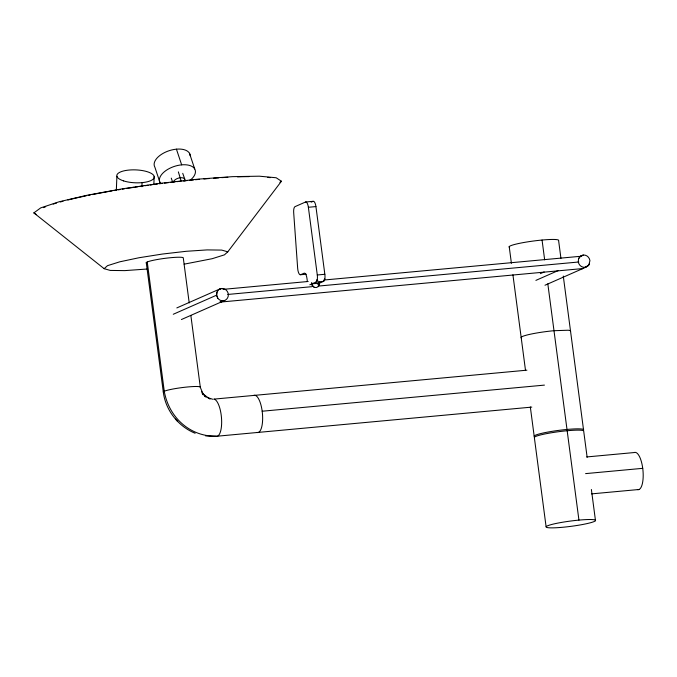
<?xml version="1.0" encoding="UTF-8"?>
<svg xmlns="http://www.w3.org/2000/svg" width="677" height="677" viewBox="0 0 677 677"><rect width="100%" height="100%" fill="white"/><g stroke="black" fill="none" stroke-linecap="round" stroke-linejoin="round"><path stroke-width="1.02" d="M116.317 190.542L116.901 176.291M141.908 186.717L142.068 182.646M153.84 184.559L154.17 176.409M217.774 298.185L216.589 295.18L216.97 292.032L218.815 289.578L221.624 288.487A6.245 5.831 66.2 0 1 228.056 293.039A6.245 5.831 66.2 0 1 225.196 300.241A6.245 5.831 66.2 0 1 217.774 298.185L216.589 295.18L216.97 292.032M306.292 274.202L300.63 274.727A6.245 2.124 84.7 0 1 297.668 268.388L293.683 212.62A6.245 2.124 84.7 0 1 295.02 206.646L305.522 202.017A6.245 2.124 84.7 0 1 308.373 207.28L317.285 274.989A6.245 2.124 84.7 0 1 317.259 279.601L316.057 282.038L309.829 284.789M319.053 285.279L319.036 282.224L319.053 285.279A4.037 3.774 66.2 0 1 312.004 284.966L311.733 282.901L312.004 284.966L314.086 287.217M305.522 202.017L313.087 201.323A6.245 2.124 84.7 0 1 315.931 206.578L324.842 274.287A6.245 2.124 84.7 0 1 324.825 278.907L323.623 281.344L317.386 284.086M578.623 258.58L578.251 261.728A6.245 5.831 66.2 0 0 584.903 267.339L588.804 265.156L589.938 260.645A6.245 5.831 66.2 0 0 583.286 255.034L580.468 256.126L578.623 258.58L580.468 256.126L583.286 255.034M316.557 281.598L317.259 279.601M324.122 280.896L324.825 278.907M589.565 263.793L587.721 266.247L584.903 267.339M184.144 264.165L212.189 258.699L224.434 254.848L227.777 251.827L281.446 181.233L276.182 177.763L259.325 176.189L232.507 176.655L198.361 179.126L160.237 183.34L121.852 188.908L86.978 195.272L59.017 201.805L40.713 207.881L33.85 212.891L104.156 268.684L110.224 270.428L124.78 270.614L147.603 268.997M104.156 268.684L107.499 265.672L119.736 261.821L139.022 257.742L162.404 254.044L186.327 251.294L207.154 249.906L221.709 250.092L227.777 251.827M279.914 182.341L281.446 181.233M311.175 202.161L313.087 201.323M176.824 307.925L220.143 288.834M173.27 314.272L216.589 295.18M181.411 319.536L224.73 300.444M300.63 274.727L304.125 273.186A6.245 2.124 84.7 0 1 306.969 278.442L307.375 281.522M540.348 273.643L544.164 271.959M535.888 280.388L558.034 270.631M544.993 285.229L586.392 266.992M218.815 289.578L221.624 288.487M308.373 207.28L315.931 206.578M317.285 274.989L324.842 274.287M222.995 289.375L308.179 281.488M323.953 280.033L579.52 256.388M316.057 282.038L323.623 281.344M311.987 283.832L319.544 283.138M227.717 294.461L311.809 286.684M318.114 286.1L578.784 261.991M221.235 302.001L582.821 268.557M213.712 399.142L526.901 370.175M262.177 411.227L544.435 385.111M531.767 407.105L217.52 436.174C190.372 437.308 168.81 417.464 164.266 391.255L147.248 261.991M586.722 456.941L634.188 452.549A18.736 6.372 84.7 0 1 642.998 470.76A18.736 6.372 84.7 0 1 637.387 489.556M585.605 473.612L642.727 468.332M591.58 493.88L639.054 489.488M205.664 435.929L215.861 436.242A18.736 6.372 84.7 0 0 221.616 419.884A18.736 6.372 84.7 0 0 214.321 399.176M206.832 397.348L212.663 399.244M195.137 433.263C178.178 426.392 165.459 410.118 163.284 391.898L146.266 262.634M33.85 212.891L36.482 214.626M220.11 301.629L220.685 302.027A6.245 2.124 84.7 0 0 222.149 300.732M210.056 399.125L203.058 394.022L200.324 387.371L190.855 315.44M204.302 395.486L205.537 396.95L201.712 391.78M175.571 419.046L177.712 421.585M163.563 392.381L163.284 391.898L164.266 391.255A18.736 1.989 -7.5 0 1 185.574 387.176A18.736 1.989 -7.5 0 1 200.324 387.371M202.084 393.041L202.998 394.725M182.739 173.329L184.804 179.193M178.356 171.873L181.004 180.615M171.256 178.127L172.627 182.028M189.492 153.281L194.722 168.971M176.426 149.16L181.656 164.85M560.945 258.335L558.61 240.623A24.973 2.657 -7.5 0 0 532.486 241.147A24.973 2.657 -7.5 0 0 509.586 247.308M563.281 276.047L583.557 430.013A24.973 2.657 -7.5 0 0 557.433 430.547A24.973 2.657 -7.5 0 0 534.525 436.699M587.137 457.28L583.718 431.3A24.973 2.657 -7.5 0 0 560.835 431.418A24.973 2.657 -7.5 0 0 534.322 437.342L546.094 526.706M591.385 489.496L595.489 520.672A24.973 2.657 -7.5 0 1 556.875 527.713A24.973 2.657 -7.5 0 1 560.014 522.686A24.973 2.657 -7.5 0 1 595.489 520.672M542.057 240.047L544.663 259.85M547.82 283.815L578.937 520.105M509.214 246.656L511.414 263.328M512.921 274.794L525.53 370.573M530.328 406.953L534.161 436.047M189.213 302.932L183.306 258.106A18.736 1.989 -7.5 0 0 163.716 258.504A18.736 1.989 -7.5 0 0 146.545 263.116M316.954 279.973A4.037 3.774 66.2 0 1 317.818 280.532M190.22 155.778A18.736 9.977 -18.4 0 0 169.394 150.624A18.736 9.977 -18.4 0 0 154.855 167.134L160.085 182.824A18.736 9.977 -18.4 0 1 169.385 168.48A18.736 9.977 -18.4 0 1 191.938 166.39A18.736 9.977 -18.4 0 1 190.465 180.014M521.527 337.958A24.973 2.657 -7.5 0 1 553.998 330.706L568.147 330.232A24.973 2.657 -7.5 0 1 570.55 331.273M581.196 256.245A6.245 2.124 84.7 0 1 581.755 256.219M583.32 268.109A6.245 2.124 84.7 0 1 582.262 268.574M173.21 182.13A6.245 3.495 -19.4 0 1 180.42 177.729A6.245 3.495 -19.4 0 1 184.906 181.047M253.638 395.453A18.736 6.372 84.7 0 1 262.448 413.655A18.736 6.372 84.7 0 1 256.837 432.451M43.497 207.619A121.902 12.956 -7.5 0 1 45.723 206.697M53.195 204.082A121.902 12.956 -7.5 0 1 56.521 203.066M60.27 201.991A121.902 12.956 -7.5 0 1 63.012 201.247M67.903 199.986A121.902 12.956 -7.5 0 1 78.667 197.447M79.581 197.244A121.902 12.956 -7.5 0 1 86.258 195.814M88.247 195.399A121.902 12.956 -7.5 0 1 90.261 194.984M92.309 194.57A121.902 12.956 -7.5 0 1 111.984 190.906M114.015 190.559A121.902 12.956 -7.5 0 1 116.063 190.203M118.136 189.856A121.902 12.956 -7.5 0 1 120.21 189.509M122.309 189.171A121.902 12.956 -7.5 0 1 124.407 188.824M126.514 188.485A121.902 12.956 -7.5 0 1 133.936 187.334M134.994 187.174A121.902 12.956 -7.5 0 1 137.981 186.734M139.995 186.437A121.902 12.956 -7.5 0 1 143.025 185.997M145.064 185.71A121.902 12.956 -7.5 0 1 148.128 185.278M150.176 184.999A121.902 12.956 -7.5 0 1 152.223 184.719M154.271 184.44A121.902 12.956 -7.5 0 1 157.352 184.034M159.391 183.772A121.902 12.956 -7.5 0 1 162.446 183.382M164.477 183.129A121.902 12.956 -7.5 0 1 168.581 182.629M170.663 182.375A121.902 12.956 -7.5 0 1 174.852 181.893M176.942 181.656A121.902 12.956 -7.5 0 1 181.114 181.191M183.188 180.971A121.902 12.956 -7.5 0 1 187.317 180.539M189.365 180.327A121.902 12.956 -7.5 0 1 193.41 179.93M195.416 179.735A121.902 12.956 -7.5 0 1 199.58 179.354M203.929 178.973A121.902 12.956 -7.5 0 1 209.303 178.525M213.526 178.203A121.902 12.956 -7.5 0 1 218.671 177.839M221.684 177.645A121.902 12.956 -7.5 0 1 227.819 177.289M237.534 176.858A121.902 12.956 -7.5 0 1 249.136 176.621M267.796 177.349A121.902 12.956 -7.5 0 1 270.241 177.662M123.612 180.903A18.736 6.457 2.3 0 0 153.992 178.093A18.736 6.457 2.3 0 0 129.002 170.054A18.736 6.457 2.3 0 0 123.612 180.903"/></g></svg>
